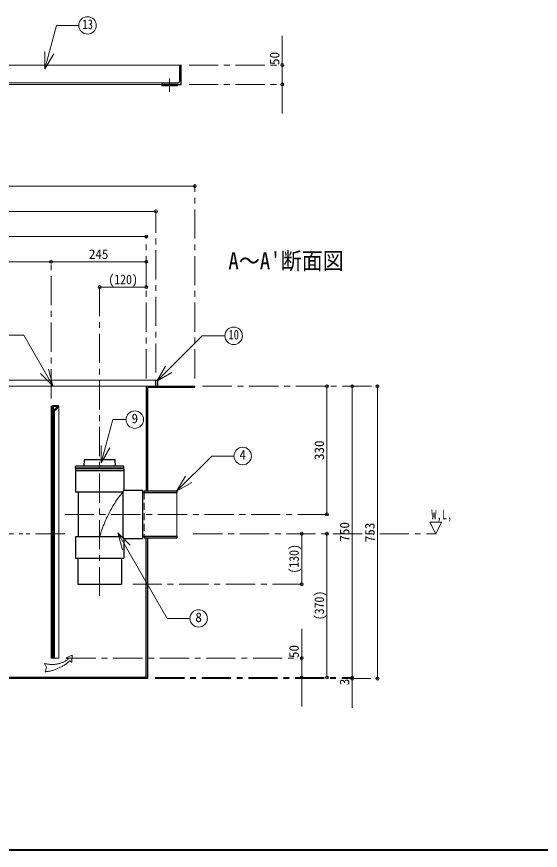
# Model space of a CAD drawing. Units: millimetres at full size, sheet at 1:15. Extents: x -3184 to 2891, y -2037 to 2178.
# Drawn here: x -1555 to -207, y -2037 to 109 of the extents above; entities that cross this region are included whole.
import ezdxf
from ezdxf.enums import TextEntityAlignment as Align

# ---------------------------------------------------------------- set-up
doc = ezdxf.new("R2010")
doc.units = ezdxf.units.MM
doc.header["$LTSCALE"] = 15
doc.header["$PDMODE"] = 32
doc.header["$PDSIZE"] = 7.5
for name, pattern in [('CHAIN1', [8, 5, -1, 1, -1]), ('DASHED1', [1.8, 1.2, -0.6]), ('DOUBLE_CHAIN1', [8.8, 5, -1, 0.6, -0.6, 0.6, -1])]:
    doc.linetypes.add(name, pattern=pattern)
doc.layers.add('0-0', color=4, linetype='Continuous', lineweight=9)
doc.styles.add('ＭＳ ゴシック', font='')
doc.styles.get('ＭＳ ゴシック').set_extended_font_data('MS Gothic')

msp = doc.modelspace()

# ---------------------------------------------------------------- linework, layer by layer
at = {"layer": '0-0'}
for p, q in [((-871.7, 59.67), (-871.7, -140.33)), ((-1181.7, -69.33), (-1181.7, -65.33)), ((-2346.7, -327.13), (-1096.7, -327.13)), ((-1196.7, -392.13), (-2246.7, -392.13)), ((-2221.7, -457.13), (-1221.7, -457.13)), ((-1466.7, -522.13), (-1726.7, -522.13)), ((-1221.7, -522.13), (-1466.7, -522.13)), ((-1221.7, -587.13), (-1341.7, -587.13)), ((-2246.7, -827.13), (-1196.7, -827.13)), ((-2224.7, -842.13), (-1218.7, -842.13)), ((-756.7, -1172.13), (-756.7, -842.13)), ((-691.7, -842.13), (-691.7, -1592.13)), ((-626.7, -1595.13), (-626.7, -842.13)), ((-1463.7, -893.63), (-1462.95, -893.63)), ((-1447.95, -893.63), (-1446.7, -893.63)), ((-1446.7, -1542.13), (-1446.7, -893.63)), ((-821.7, -1222.13), (-821.7, -1352.13)), ((-756.7, -1592.13), (-756.7, -1222.13)), ((-821.7, -1467.13), (-821.7, -1667.13)), ((-1462.95, -1542.13), (-1463.7, -1542.13)), ((-1460.7, -1542.13), (-1461.45, -1542.13)), ((-1457.7, -1542.13), (-1446.7, -1542.13)), ((-691.7, -1592.13), (-691.7, -1670.13))]:
    msp.add_line(p, q, dxfattribs=at)
at = {"layer": '0-0', "color": 7, "lineweight": 18}
for p, q in [((-1482.53, -25.54), (-1482.53, 19.46)), ((-1482.53, -25.54), (-1460.03, 13.44)), ((-1131.7, -15.33), (-2311.7, -15.33)), ((-2265.7, -61.33), (-1177.7, -61.33)), ((-2261.7, -65.33), (-1181.7, -65.33)), ((-1605.63, -711.29), (-1537.18, -711.29)), ((-1461.94, -841.61), (-1537.18, -711.29)), ((-1194.7, -829.52), (-1077.67, -712.48)), ((-1077.67, -712.48), (-1019.37, -712.48)), ((-1194.7, -829.52), (-1172.2, -790.54)), ((-1461.94, -841.61), (-1493.76, -809.79)), ((-1461.94, -841.61), (-1473.58, -798.14)), ((-1194.7, -829.52), (-1155.73, -807.02)), ((-1463.7, -893.63), (-1466.7, -893.63)), ((-1466.7, -1542.13), (-1466.7, -893.63)), ((-1463.7, -1542.13), (-1463.7, -893.63)), ((-1459.82, -903.75), (-1449.7, -893.63)), ((-1457.26, -905.43), (-1447.58, -895.75)), ((-1449.7, -893.63), (-1447.58, -895.75)), ((-1460.7, -905.87), (-1460.7, -1542.13)), ((-1457.7, -906.49), (-1457.7, -1542.13)), ((-1337.61, -1039.72), (-1307.73, -928.22)), ((-1273.71, -928.22), (-1307.73, -928.22)), ((-1337.61, -1039.72), (-1337.61, -994.72)), ((-1337.61, -1039.72), (-1315.11, -1000.75)), ((-1143.5, -1112.78), (-1052.8, -1022.07)), ((-1052.8, -1022.07), (-995.92, -1022.07)), ((-1143.5, -1112.78), (-1121, -1073.8)), ((-1143.5, -1112.78), (-1104.53, -1090.28)), ((-1142.7, -1228.73), (-1142.7, -1115.53)), ((-491.7, -1192.13), (-461.7, -1192.13)), ((-476.7, -1222.13), (-491.7, -1192.13)), ((-476.7, -1222.13), (-461.7, -1192.13)), ((-1294.61, -1219.9), (-1262.79, -1251.72)), ((-1294.61, -1219.9), (-1167.49, -1440.07)), ((-1294.61, -1219.9), (-1282.96, -1263.36)), ((-1167.49, -1440.07), (-1109.38, -1440.07)), ((-1463.7, -1542.13), (-1466.7, -1542.13)), ((-1457.7, -1542.13), (-1460.7, -1542.13))]:
    msp.add_line(p, q, dxfattribs=at)
at = {"layer": '0-0', "color": 5, "lineweight": 25}
for p, q in [((-1135.7, -57.33), (-1135.7, -19.33)), ((-1131.7, -65.33), (-1131.7, -15.33)), ((-1177.7, -61.33), (-1139.7, -61.33)), ((-1181.7, -65.33), (-1131.7, -65.33)), ((-1196.7, -827.13), (-1191.7, -827.13)), ((-1196.7, -842.13), (-1196.7, -827.13)), ((-1191.7, -842.13), (-1191.7, -827.13)), ((-1221.7, -845.13), (-1221.7, -1111.63)), ((-1218.7, -842.13), (-1096.7, -842.13)), ((-1218.7, -846.63), (-1218.7, -1111.63)), ((-1217.2, -845.13), (-1096.7, -845.13)), ((-1096.7, -845.13), (-1096.7, -842.13)), ((-1462.95, -893.63), (-1462.95, -1542.13)), ((-1461.45, -892.13), (-1447.95, -892.13)), ((-1461.45, -894.38), (-1461.45, -1542.13)), ((-1460.7, -893.63), (-1447.95, -893.63)), ((-1447.95, -893.63), (-1447.95, -892.13)), ((-1404.2, -1053.63), (-1404.2, -1048.13)), ((-1279.2, -1048.13), (-1404.2, -1048.13)), ((-1381.7, -1032.13), (-1382.2, -1048.13)), ((-1301.7, -1032.13), (-1381.7, -1032.13)), ((-1301.2, -1048.13), (-1301.7, -1032.13)), ((-1279.2, -1053.63), (-1279.2, -1048.13)), ((-1279.2, -1053.63), (-1404.2, -1053.63)), ((-1404.2, -1054.63), (-1404.2, -1114.63)), ((-1279.2, -1054.63), (-1404.2, -1054.63)), ((-1404.2, -1059.63), (-1279.2, -1059.63)), ((-1279.2, -1054.63), (-1279.2, -1109.63)), ((-1281.7, -1114.63), (-1404.2, -1114.63)), ((-1396.7, -1114.63), (-1396.7, -1229.63)), ((-1281.7, -1114.63), (-1279.2, -1109.63)), ((-1281.7, -1114.63), (-1281.7, -1229.63)), ((-1279.2, -1109.63), (-1231.7, -1109.63)), ((-1231.7, -1109.63), (-1231.7, -1234.63)), ((-1231.7, -1115.53), (-1142.7, -1115.53)), ((-1226.7, -1111.63), (-1142.7, -1111.63)), ((-1226.7, -1111.63), (-1226.7, -1115.53)), ((-1142.7, -1111.63), (-1142.7, -1115.53)), ((-1404.2, -1229.63), (-1404.2, -1284.63)), ((-1279.2, -1234.63), (-1279.2, -1284.63)), ((-1279.2, -1234.63), (-1231.7, -1234.63)), ((-1231.7, -1228.73), (-1142.7, -1228.73)), ((-1226.7, -1228.73), (-1226.7, -1232.63)), ((-1226.7, -1232.63), (-1142.7, -1232.63)), ((-1221.7, -1592.13), (-1221.7, -1232.63)), ((-1218.7, -1232.63), (-1218.7, -1595.13)), ((-1142.7, -1228.73), (-1142.7, -1232.63)), ((-1404.2, -1284.63), (-1279.2, -1284.63)), ((-1398.2, -1284.63), (-1398.2, -1352.13)), ((-1285.2, -1284.63), (-1285.2, -1352.13)), ((-1398.2, -1352.13), (-1285.2, -1352.13)), ((-1461.45, -1542.13), (-1462.95, -1542.13)), ((-1218.7, -1592.13), (-2224.7, -1592.13)), ((-1218.7, -1595.13), (-2224.7, -1595.13))]:
    msp.add_line(p, q, dxfattribs=at)
at = {"layer": '0-0', "linetype": 'CHAIN1'}
for p, q in [((-1111.7, -15.33), (-871.7, -15.33)), ((-1161.7, -84.33), (-1161.7, -50.33)), ((-1111.7, -65.33), (-871.7, -65.33)), ((-1096.7, -822.13), (-1096.7, -327.13)), ((-1196.7, -807.13), (-1196.7, -392.13)), ((-1221.7, -822.13), (-1221.7, -457.13)), ((-1466.7, -873.63), (-1466.7, -522.13)), ((-1341.7, -587.13), (-1341.7, -1387.13)), ((-1076.7, -842.13), (-626.7, -842.13)), ((-1431.7, -1172.13), (-756.7, -1172.13)), ((-1100.7, -1222.13), (-476.7, -1222.13)), ((-821.7, -1352.13), (-1260.2, -1352.13)), ((-1426.7, -1542.13), (-821.7, -1542.13)), ((-1198.7, -1592.13), (-691.7, -1592.13)), ((-1198.7, -1595.13), (-626.7, -1595.13))]:
    msp.add_line(p, q, dxfattribs=at)
at = {"layer": '0-0', "linetype": 'DASHED1'}
for p, q in [((-1167.7, -69.33), (-1167.7, -65.33)), ((-1155.7, -69.33), (-1155.7, -65.33)), ((-1226.7, -1115.53), (-1226.7, -1228.73))]:
    msp.add_line(p, q, dxfattribs=at)
at = {"layer": '0-0', "linetype": 'DOUBLE_CHAIN1'}
for p, q in [((-1431.7, -1222.13), (-2221.7, -1222.13)), ((-1428.26, -1541.43), (-1412.36, -1534.52)), ((-1422.69, -1545.58), (-1428.26, -1541.43))]:
    msp.add_line(p, q, dxfattribs=at)
at = {"layer": '0-0', "color": 1, "lineweight": 40}
msp.add_line((2890.8, -2037.13), (-3184.2, -2037.13), dxfattribs=at)
at = {"layer": '0-0', "color": 7, "lineweight": 18}
msp.add_lwpolyline([(-1482.53, -25.54), (-1452.48, 86.59), (-1395.36, 86.59)], dxfattribs=at)
at = {"layer": '0-0'}
for points in [[(-1181.7, -69.33), (-1141.7, -69.33), (-1141.7, -65.33)], [(-1281.7, -1114.63), (-1283.18, -1116.42), (-1285.72, -1119.5), (-1288.24, -1122.6), (-1290.73, -1125.72), (-1293.17, -1128.88), (-1295.55, -1132.08), (-1296.9, -1133.95), (-1298.31, -1135.98), (-1300.68, -1139.53), (-1302.97, -1143.13), (-1305.2, -1146.77), (-1307.36, -1150.45), (-1309.48, -1154.16), (-1310.69, -1156.33), (-1312.14, -1158.96), (-1314.59, -1163.53), (-1316.99, -1168.13), (-1319.33, -1172.75), (-1321.61, -1177.41), (-1323.83, -1182.1), (-1325.09, -1184.83), (-1326.34, -1187.6), (-1328.44, -1192.42), (-1330.47, -1197.26), (-1332.42, -1202.14), (-1334.28, -1207.04), (-1336.06, -1211.98), (-1337.04, -1214.86), (-1337.5, -1216.25), (-1338.28, -1218.63), (-1339.05, -1221.03), (-1339.8, -1223.43), (-1340.54, -1225.83), (-1341.28, -1228.24), (-1341.7, -1229.63)]]:
    msp.add_lwpolyline(points, dxfattribs=at)
at = {"layer": '0-0', "color": 5, "lineweight": 25}
msp.add_lwpolyline([(-1279.2, -1234.63), (-1281.7, -1229.63), (-1404.2, -1229.63)], dxfattribs=at)
at = {"layer": '0-0', "linetype": 'DOUBLE_CHAIN1'}
for points in [[(-1418.35, -1549.29), (-1412.85, -1553.15), (-1412.36, -1534.52)], [(-1483.33, -1556.1), (-1478.84, -1566.8), (-1482.09, -1577.76)]]:
    msp.add_lwpolyline(points, dxfattribs=at)
at = {"layer": '0-0', "color": 7, "lineweight": 18}
for centre in [(-1372.86, 86.59), (-996.87, -712.48), (-1251.21, -928.22), (-973.42, -1022.07), (-1086.88, -1440.07)]:
    msp.add_circle(centre, 22.5, dxfattribs=at)
at = {"layer": '0-0', "color": 5, "lineweight": 25}
for centre, radius, start, end in [((-1131.7, -19.33), 4, 90, 180), ((-1177.7, -65.33), 4, 90, 180), ((-1139.7, -57.33), 4, 270, 0), ((-1218.7, -845.13), 3, 90, 180), ((-1217.2, -846.63), 1.5, 90, 180), ((-1461.45, -893.63), 1.5, 90, 180), ((-1460.7, -894.38), 0.75, 90, 180)]:
    msp.add_arc(centre, radius, start, end, dxfattribs=at)
at = {"layer": '0-0', "color": 7, "lineweight": 18}
for centre, radius in [((-1457.7, -905.87), 3), ((-1456.2, -906.49), 1.5)]:
    msp.add_arc(centre, radius, 135, 180, dxfattribs=at)
at = {"layer": '0-0', "linetype": 'DOUBLE_CHAIN1'}
for centre, radius, start, end in [((-1464.31, -1485.67), 72.95, 254.88934, 304.79293), ((-1495.47, -1462.2), 116.33, 276.6062, 311.52506)]:
    msp.add_arc(centre, radius, start, end, dxfattribs=at)
at = {"layer": '0-0', "color": 1}
for p in [(-871.7, -15.33), (-871.7, -65.33), (-1096.7, -327.13), (-1196.7, -392.13), (-1221.7, -457.13), (-1466.7, -522.13), (-1221.7, -522.13), (-1341.7, -587.13), (-1221.7, -587.13), (-756.7, -842.13), (-691.7, -842.13), (-626.7, -842.13), (-756.7, -1172.13), (-821.7, -1222.13), (-756.7, -1222.13), (-821.7, -1352.13), (-821.7, -1542.13), (-821.7, -1592.13), (-756.7, -1592.13), (-691.7, -1592.13), (-691.7, -1595.13), (-626.7, -1595.13)]:
    msp.add_point(p, dxfattribs=at)

# ---------------------------------------------------------------- texts
at = {"layer": '0-0', "color": 7, "style": 'ＭＳ ゴシック'}
for s, height, width, p in [('13', 24.74, 0.8, (-1385.98, 69.71)), ("A～A'断面図", 43.99, 0.9, (-1010.45, -554.63)), ('(120)', 24.74, 0.9, (-1319.2, -587.13)), ('10', 24.74, 0.8, (-1010, -729.36)), ('W,L,', 24.74, 0.8, (-487.95, -1192.13))]:
    msp.add_text(s, height=height, dxfattribs=dict(at, width=width)).set_placement(p, align=Align.BOTTOM_LEFT)
for s, p in [('50', (-871.7, -15.33)), ('330', (-756.7, -1032.44)), ('750', (-691.7, -1242.44)), ('753', (-626.7, -1243.94)), ('50', (-821.7, -1542.13)), ('3', (-691.7, -1612.01))]:
    msp.add_text(s, height=24.74, rotation=90, dxfattribs=at).set_placement(p, align=Align.BOTTOM_LEFT)
for s, p in [('245', (-1369.51, -522.13)), ('9', (-1259.64, -945.09)), ('4', (-981.86, -1038.95)), ('8', (-1095.31, -1456.95))]:
    msp.add_text(s, height=24.74, dxfattribs=at).set_placement(p, align=Align.BOTTOM_LEFT)
at = {"layer": '0-0', "color": 7, "style": 'ＭＳ ゴシック', "width": 0.9}
for s, p in [('(130)', (-821.7, -1324.63)), ('(370)', (-756.7, -1444.63))]:
    msp.add_text(s, height=24.74, rotation=90, dxfattribs=at).set_placement(p, align=Align.BOTTOM_LEFT)

doc.saveas('drawing.dxf')
